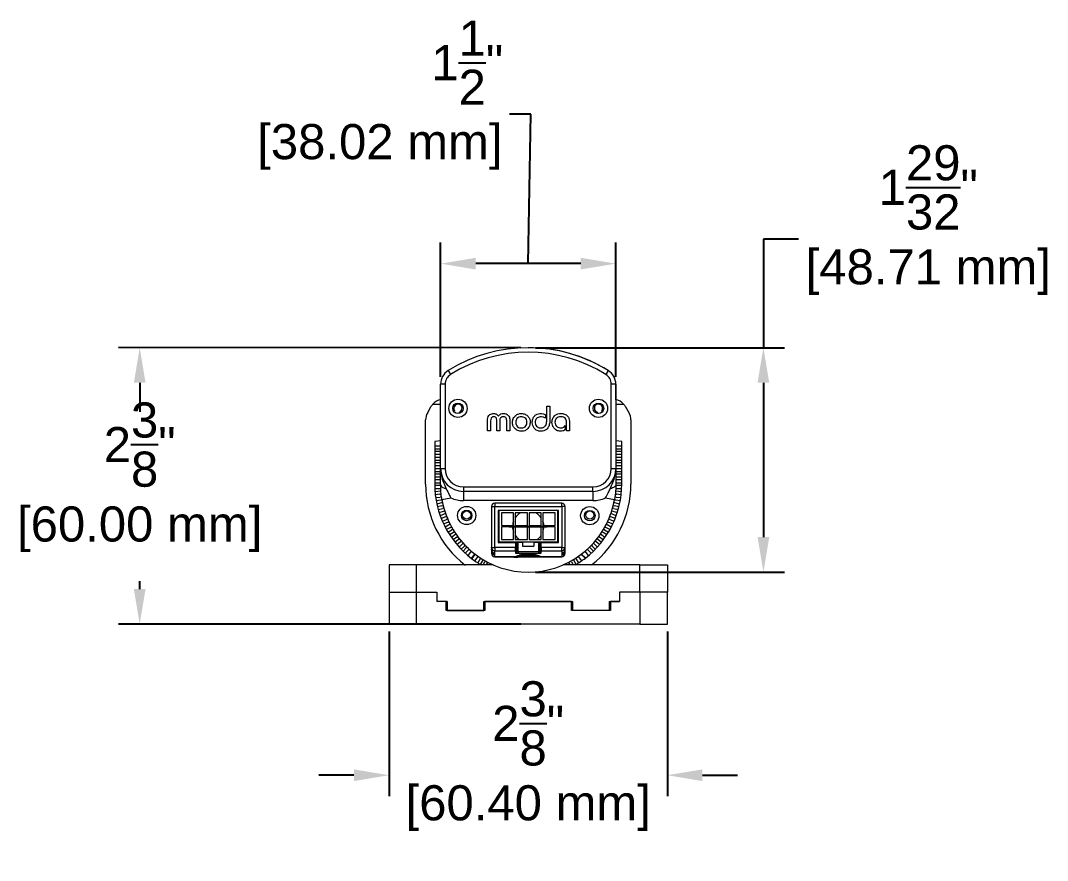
# Model space of a CAD drawing. Header units: inches. Extents: x -0.8 to 21.1, y 0 to 14.4.
# Drawn here: x 12.29 to 21.06, y 0.82 to 8 of the extents above; entities that cross this region are included whole.
import ezdxf

# ---------------------------------------------------------------- set-up
doc = ezdxf.new("R2010")
doc.units = ezdxf.units.IN
doc.header["$MEASUREMENT"] = 0
doc.layers.add('DIMENSIONS', color=1, linetype='Continuous')
doc.styles.get("Standard").update_dxf_attribs({"font": 'Arial.ttf'})
doc.dimstyles.new('Big 1IN', dxfattribs={"dimtxt": 0.3, "dimasz": 0.3, "dimexe": 0.18, "dimexo": 0.0625, "dimgap": 0.09, "dimtad": 0, "dimtih": 1, "dimtoh": 1, "dimdec": 5, "dimzin": 0, "dimdsep": 46, "dimlunit": 4, "dimtxsty": 'Standard', "dimcen": 0.5, "dimadec": 0, "dimazin": 0, "dimtfac": 1, "dimtdec": 5, "dimtofl": 0, "dimtmove": 0, "dimatfit": 3, "dimfxl": 1, "dimtolj": 1, "dimtzin": 0, "dimarcsym": 0})

# ---------------------------------------------------------------- blocks, each defined once
blk = doc.blocks.new('*D11')
at = {"layer": 'Defpoints', "color": 0, "transparency": 16777216}
for p in [(15.8761, 5.921), (15.8761, 4.8912), (17.3732, 4.8912)]:
    blk.add_point(p, dxfattribs=at)
at = {"layer": 'DIMENSIONS', "color": 0, "lineweight": -2, "transparency": 16777216}
for p, q in [((16.6461, 7.1993), (16.4661, 7.1993)), ((16.6246, 5.921), (16.6461, 7.1993)), ((15.8761, 4.9537), (15.8761, 6.101)), ((17.3732, 4.9537), (17.3732, 6.101)), ((17.0732, 5.921), (16.1761, 5.921))]:
    blk.add_line(p, q, dxfattribs=at)
at = {"layer": 'DIMENSIONS', "color": 0, "transparency": 16777216}
for points in [[(16.1761, 5.971), (16.1761, 5.871), (15.8761, 5.921)], [(17.0732, 5.971), (17.0732, 5.871), (17.3732, 5.921)]]:
    blk.add_solid(points, dxfattribs=at)
at = {"layer": 'DIMENSIONS', "color": 0, "transparency": 16777216, "char_height": 0.3, "attachment_point": 5}
for s, insert in [('\\A1;1{\\H1x;\\S1/2;}"', (16.104, 7.6381)), ('\\A1;[38.02 mm]', (15.357, 6.9184))]:
    blk.add_mtext(s, dxfattribs=dict(at, insert=insert))
blk = doc.blocks.new('*D12')
at = {"layer": 'Defpoints', "color": 0, "transparency": 16777216}
for p in [(16.6246, 5.2032), (16.6246, 3.2854), (18.6343, 3.2854)]:
    blk.add_point(p, dxfattribs=at)
at = {"layer": 'DIMENSIONS', "color": 0, "lineweight": -2, "transparency": 16777216}
for p, q in [((18.9344, 6.1299), (18.6344, 6.1299)), ((18.6344, 6.1299), (18.6344, 5.2032)), ((16.6871, 5.2032), (18.8144, 5.2032)), ((18.6344, 4.9032), (18.6343, 3.5854)), ((16.6871, 3.2854), (18.8143, 3.2854))]:
    blk.add_line(p, q, dxfattribs=at)
at = {"layer": 'DIMENSIONS', "color": 0, "transparency": 16777216}
for points in [[(18.5844, 4.9032), (18.6844, 4.9032), (18.6344, 5.2032)], [(18.5843, 3.5854), (18.6843, 3.5854), (18.6343, 3.2854)]]:
    blk.add_solid(points, dxfattribs=at)
at = {"layer": 'DIMENSIONS', "color": 0, "transparency": 16777216, "char_height": 0.3, "attachment_point": 5}
for s, insert in [('\\A1;1{\\H1x;\\S29/32;}"', (20.0435, 6.5727)), ('\\A1;[48.71 mm]', (20.0435, 5.8489))]:
    blk.add_mtext(s, dxfattribs=dict(at, insert=insert))
blk = doc.blocks.new('*D13')
at = {"layer": 'Defpoints', "color": 0, "transparency": 16777216}
for p in [(15.4356, 2.841), (17.8136, 2.841), (17.8136, 1.5504)]:
    blk.add_point(p, dxfattribs=at)
at = {"layer": 'DIMENSIONS', "color": 0, "lineweight": -2, "transparency": 16777216}
for p, q in [((15.4356, 2.7785), (15.4356, 1.3704)), ((17.8136, 2.7785), (17.8136, 1.3704)), ((15.1356, 1.5504), (14.8356, 1.5504)), ((18.1136, 1.5504), (18.4136, 1.5504))]:
    blk.add_line(p, q, dxfattribs=at)
at = {"layer": 'DIMENSIONS', "color": 0, "transparency": 16777216}
for points in [[(15.1356, 1.6004), (15.1356, 1.5004), (15.4356, 1.5504)], [(18.1136, 1.6004), (18.1136, 1.5004), (17.8136, 1.5504)]]:
    blk.add_solid(points, dxfattribs=at)
at = {"layer": 'DIMENSIONS', "color": 0, "transparency": 16777216, "char_height": 0.3, "attachment_point": 5}
for s, insert in [('\\A1;2{\\H1x;\\S3/8;}"', (16.6246, 1.9933)), ('\\A1;[60.40 mm]', (16.6246, 1.2695))]:
    blk.add_mtext(s, dxfattribs=dict(at, insert=insert))
blk = doc.blocks.new('*D14')
at = {"layer": 'Defpoints', "color": 0, "transparency": 16777216}
for p in [(16.6248, 5.2032), (13.3045, 2.8413), (16.6246, 2.841)]:
    blk.add_point(p, dxfattribs=at)
at = {"layer": 'DIMENSIONS', "color": 0, "lineweight": -2, "transparency": 16777216}
for p, q in [((16.5623, 5.2032), (13.1247, 5.2035)), ((13.3047, 4.9035), (13.3046, 4.6562)), ((13.3045, 3.1413), (13.3045, 3.2086)), ((16.5621, 2.841), (13.1245, 2.8413))]:
    blk.add_line(p, q, dxfattribs=at)
at = {"layer": 'DIMENSIONS', "color": 0, "transparency": 16777216}
for points in [[(13.2547, 4.9035), (13.3547, 4.9035), (13.3047, 5.2035)], [(13.2545, 3.1413), (13.3545, 3.1413), (13.3045, 2.8413)]]:
    blk.add_solid(points, dxfattribs=at)
at = {"layer": 'DIMENSIONS', "color": 0, "transparency": 16777216, "char_height": 0.3, "attachment_point": 5}
for s, insert in [('\\A1;2{\\H1x;\\S3/8;}"', (13.3046, 4.3753)), ('\\A1;[60.00 mm]', (13.3046, 3.6515))]:
    blk.add_mtext(s, dxfattribs=dict(at, insert=insert))

msp = doc.modelspace()

# ---------------------------------------------------------------- linework, layer by layer
at = {"color": 7, "linetype": 'Continuous', "lineweight": 15}
for p, q in [((15.940228, 5.006835), (15.960898, 4.973782)), ((17.30901, 5.006835), (17.28834, 4.973782)), ((15.915114, 4.891151), (15.87613, 4.891151)), ((15.87613, 4.170145), (15.87613, 4.891151)), ((15.915114, 4.891151), (15.915114, 4.170145)), ((17.334124, 4.170145), (17.334124, 4.891151)), ((17.373107, 4.891151), (17.334124, 4.891151)), ((17.373107, 4.891151), (17.373107, 4.170145)), ((17.373159, 4.758751), (17.373159, 4.891151)), ((15.763153, 4.644823), (15.796322, 4.702274)), ((15.810434, 4.721766), (15.87613, 4.721766)), ((16.782606, 4.70462), (16.807997, 4.70462)), ((16.782606, 4.57511), (16.782606, 4.70462)), ((16.807997, 4.70462), (16.807997, 4.562282)), ((17.373107, 4.721766), (17.438803, 4.721766)), ((17.452916, 4.702274), (17.486085, 4.644823)), ((15.747484, 4.037817), (15.747484, 4.586347)), ((16.032066, 4.643234), (16.032066, 4.640647)), ((16.277612, 4.491664), (16.277612, 4.59239)), ((16.303003, 4.578636), (16.303003, 4.491664)), ((16.356605, 4.491664), (16.356605, 4.580444)), ((16.381996, 4.582207), (16.381996, 4.491664)), ((16.441241, 4.491664), (16.441241, 4.582207)), ((16.466632, 4.59239), (16.466632, 4.491664)), ((16.771982, 4.630123), (16.771982, 4.599884)), ((16.951877, 4.491664), (16.951877, 4.574449)), ((16.977268, 4.574052), (16.977268, 4.491664)), ((17.217172, 4.643234), (17.217172, 4.640647)), ((17.225038, 4.639956), (17.217172, 4.640656)), ((17.501754, 4.586347), (17.501754, 4.037817)), ((16.303003, 4.491664), (16.277612, 4.491664)), ((16.381996, 4.491664), (16.356605, 4.491664)), ((16.466632, 4.491664), (16.441241, 4.491664)), ((16.941254, 4.537509), (16.941254, 4.503919)), ((16.977268, 4.491664), (16.951877, 4.491664)), ((15.87613, 4.407222), (15.825452, 4.400552)), ((15.825452, 4.400552), (15.825452, 4.037817)), ((17.423786, 4.400552), (17.373107, 4.407222)), ((17.423786, 4.037817), (17.423786, 4.400552)), ((15.825452, 4.365274), (15.87613, 4.365274)), ((15.825452, 4.339941), (15.87613, 4.339941)), ((15.87613, 4.316551), (15.825452, 4.316551)), ((17.373107, 4.365274), (17.423786, 4.365274)), ((17.373107, 4.339941), (17.423786, 4.339941)), ((17.423786, 4.316551), (17.373107, 4.316551)), ((15.87613, 4.291218), (15.825452, 4.291218)), ((15.825452, 4.267815), (15.87613, 4.267815)), ((15.825452, 4.242482), (15.87613, 4.242482)), ((15.87613, 4.219092), (15.825452, 4.219092)), ((17.423786, 4.291218), (17.373107, 4.291218)), ((17.373107, 4.267815), (17.423786, 4.267815)), ((17.373107, 4.242482), (17.423786, 4.242482)), ((17.423786, 4.219092), (17.373107, 4.219092)), ((15.87613, 4.193758), (15.825452, 4.193758)), ((15.825452, 4.170356), (15.87613, 4.170356)), ((15.825452, 4.145022), (15.87613, 4.145022)), ((15.87613, 4.170145), (15.915114, 4.170145)), ((17.334124, 4.170145), (17.373107, 4.170145)), ((17.423786, 4.193758), (17.373107, 4.193758)), ((17.373107, 4.170356), (17.423786, 4.170356)), ((17.373107, 4.145022), (17.423786, 4.145022)), ((15.87613, 4.121632), (15.825452, 4.121632)), ((15.87613, 4.096299), (15.825452, 4.096299)), ((15.87613, 4.074852), (15.825452, 4.074852)), ((15.825537, 4.049518), (15.87613, 4.049518)), ((15.87613, 4.033919), (15.87613, 4.097186)), ((17.423786, 4.121632), (17.373107, 4.121632)), ((17.373107, 4.097186), (17.373107, 4.033919)), ((17.423786, 4.096299), (17.373107, 4.096299)), ((17.423786, 4.074852), (17.373107, 4.074852)), ((17.373107, 4.049518), (17.423701, 4.049518)), ((15.876556, 4.026116), (15.825537, 4.026116)), ((15.82631, 4.000782), (15.877937, 4.000782)), ((15.879231, 3.977039), (15.828306, 3.970335)), ((15.869501, 3.950206), (15.830846, 3.945117)), ((15.869501, 3.950206), (15.88069, 3.951679)), ((16.071049, 4.01421), (17.178188, 4.01421)), ((16.071049, 4.01421), (16.071049, 3.975226)), ((17.178188, 3.975226), (16.071049, 3.975226)), ((16.071049, 3.975226), (16.071049, 3.897259)), ((17.178188, 3.975226), (17.178188, 4.01421)), ((17.178188, 3.975226), (17.178188, 3.897259)), ((17.367656, 3.951797), (17.379737, 3.950206)), ((17.420932, 3.970335), (17.370716, 3.976946)), ((17.371945, 4.000782), (17.422928, 4.000782)), ((17.423701, 4.026116), (17.372834, 4.026116)), ((17.418392, 3.945117), (17.379737, 3.950206)), ((15.833901, 3.921915), (15.872555, 3.927004)), ((15.837974, 3.896899), (15.876668, 3.901993)), ((15.89215, 3.879894), (15.843927, 3.866972)), ((15.883967, 3.928506), (15.872555, 3.927004)), ((15.876668, 3.901993), (15.887592, 3.903432)), ((15.887179, 3.905787), (15.963996, 3.919134)), ((16.624619, 3.897259), (16.071049, 3.897259)), ((16.33878, 3.875322), (16.33878, 3.847161)), ((16.910457, 3.875322), (16.33878, 3.875322)), ((17.178188, 3.897259), (16.624619, 3.897259)), ((16.910457, 3.847161), (16.910457, 3.875322)), ((17.285242, 3.919134), (17.362059, 3.905787)), ((17.405311, 3.866972), (17.357088, 3.879894)), ((17.361645, 3.903432), (17.37257, 3.901993)), ((17.376682, 3.927004), (17.36483, 3.928564)), ((17.37257, 3.901993), (17.411264, 3.896899)), ((17.376682, 3.927004), (17.415337, 3.921915)), ((15.887396, 3.852393), (15.849737, 3.842302)), ((15.855794, 3.819697), (15.893454, 3.829788)), ((15.863097, 3.795427), (15.900795, 3.805528)), ((15.918575, 3.78545), (15.872905, 3.766533)), ((15.887396, 3.852393), (15.897786, 3.855177)), ((15.903729, 3.832541), (15.893454, 3.829788)), ((15.900795, 3.805528), (15.91096, 3.808252)), ((16.310619, 3.847161), (16.310619, 3.495603)), ((16.310619, 3.847161), (16.33878, 3.847161)), ((16.33878, 3.495603), (16.33878, 3.847161)), ((16.33878, 3.847161), (16.910457, 3.847161)), ((16.372574, 3.813367), (16.366942, 3.813367)), ((16.366942, 3.813367), (16.366942, 3.537385)), ((16.372574, 3.813367), (16.372574, 3.543017)), ((16.876664, 3.813367), (16.372574, 3.813367)), ((16.395103, 3.790838), (16.395103, 3.685232)), ((16.499301, 3.790838), (16.395103, 3.790838)), ((16.499301, 3.685232), (16.499301, 3.790838)), ((16.513381, 3.790838), (16.513381, 3.685232)), ((16.617579, 3.790838), (16.513381, 3.790838)), ((16.617579, 3.685232), (16.617579, 3.790838)), ((16.631659, 3.790838), (16.631659, 3.685232)), ((16.735857, 3.790838), (16.631659, 3.790838)), ((16.735857, 3.685232), (16.735857, 3.790838)), ((16.854135, 3.790838), (16.749937, 3.790838)), ((16.749937, 3.790838), (16.749937, 3.685232)), ((16.854135, 3.685232), (16.854135, 3.790838)), ((16.882296, 3.813367), (16.876664, 3.813367)), ((16.876664, 3.543017), (16.876664, 3.813367)), ((16.882296, 3.537385), (16.882296, 3.813367)), ((16.910457, 3.847161), (16.910457, 3.495603)), ((16.938619, 3.847161), (16.910457, 3.847161)), ((16.938619, 3.847161), (16.938619, 3.495603)), ((17.376333, 3.766533), (17.330663, 3.78545)), ((17.338278, 3.808252), (17.348443, 3.805528)), ((17.355784, 3.829788), (17.345509, 3.832541)), ((17.348443, 3.805528), (17.386141, 3.795427)), ((17.351452, 3.855177), (17.361841, 3.852393)), ((17.355784, 3.829788), (17.393444, 3.819697)), ((17.399501, 3.842302), (17.361841, 3.852393)), ((15.917906, 3.757753), (15.881886, 3.742832)), ((15.890842, 3.721211), (15.926862, 3.736131)), ((15.90125, 3.698102), (15.937307, 3.713037)), ((15.957149, 3.695217), (15.914746, 3.670736)), ((15.917906, 3.757753), (15.927394, 3.761683)), ((15.936246, 3.740018), (15.926862, 3.736131)), ((15.937307, 3.713037), (15.94659, 3.716882)), ((17.334492, 3.670736), (17.292089, 3.695217)), ((17.302648, 3.716882), (17.31193, 3.713037)), ((17.31193, 3.713037), (17.347988, 3.698102)), ((17.322376, 3.736131), (17.312992, 3.740018)), ((17.321844, 3.761683), (17.331332, 3.757753)), ((17.322376, 3.736131), (17.358396, 3.721211)), ((17.367352, 3.742832), (17.331332, 3.757753)), ((15.960508, 3.667904), (15.926743, 3.64841)), ((15.938445, 3.628143), (15.972209, 3.647637)), ((15.951781, 3.60659), (15.98558, 3.626104)), ((15.960508, 3.667904), (15.969002, 3.672808)), ((16.007229, 3.610758), (15.968733, 3.581219)), ((15.980612, 3.652488), (15.972209, 3.647637)), ((15.98558, 3.626104), (15.993894, 3.630904)), ((16.395103, 3.685232), (16.499301, 3.685232)), ((16.499301, 3.671152), (16.395103, 3.671152)), ((16.395103, 3.671152), (16.395103, 3.565546)), ((16.499301, 3.565546), (16.499301, 3.671152)), ((16.513381, 3.685232), (16.617579, 3.685232)), ((16.617579, 3.671152), (16.513381, 3.671152)), ((16.513381, 3.671152), (16.513381, 3.565546)), ((16.617579, 3.565546), (16.617579, 3.671152)), ((16.631659, 3.685232), (16.735857, 3.685232)), ((16.735857, 3.671152), (16.631659, 3.671152)), ((16.631659, 3.671152), (16.631659, 3.565546)), ((16.735857, 3.565546), (16.735857, 3.671152)), ((16.749937, 3.685232), (16.854135, 3.685232)), ((16.854135, 3.671152), (16.749937, 3.671152)), ((16.749937, 3.671152), (16.749937, 3.565546)), ((16.854135, 3.565546), (16.854135, 3.671152)), ((17.280505, 3.581219), (17.242009, 3.610758)), ((17.255344, 3.630904), (17.263658, 3.626104)), ((17.263658, 3.626104), (17.297457, 3.60659)), ((17.277028, 3.647637), (17.268626, 3.652488)), ((17.277028, 3.647637), (17.310793, 3.628143)), ((17.280236, 3.672808), (17.28873, 3.667904)), ((17.322495, 3.64841), (17.28873, 3.667904)), ((16.014473, 3.584385), (15.983541, 3.56065)), ((15.997788, 3.542084), (16.02872, 3.565818)), ((16.013823, 3.522456), (16.044786, 3.546215)), ((16.014473, 3.584385), (16.021913, 3.590094)), ((16.036083, 3.571468), (16.02872, 3.565818)), ((16.06797, 3.533542), (16.033942, 3.499515)), ((16.044786, 3.546215), (16.052076, 3.551809)), ((16.078878, 3.508624), (16.085233, 3.514979)), ((16.366942, 3.537385), (16.514789, 3.537385)), ((16.372574, 3.543017), (16.575336, 3.543017)), ((16.372574, 3.537385), (16.372574, 3.543017)), ((16.395103, 3.565546), (16.499301, 3.565546)), ((16.513381, 3.565546), (16.617579, 3.565546)), ((16.514789, 3.537385), (16.514789, 3.495603)), ((16.526054, 3.537385), (16.514789, 3.537385)), ((16.526054, 3.495603), (16.526054, 3.537385)), ((16.526054, 3.537385), (16.537318, 3.537385)), ((16.537318, 3.458684), (16.537318, 3.537385)), ((16.575336, 3.537385), (16.537318, 3.537385)), ((16.561256, 3.537385), (16.561256, 3.543017)), ((16.575336, 3.543017), (16.673901, 3.543017)), ((16.575336, 3.543017), (16.575336, 3.506407)), ((16.631659, 3.565546), (16.735857, 3.565546)), ((16.673901, 3.543017), (16.673901, 3.506407)), ((16.673901, 3.543017), (16.876664, 3.543017)), ((16.711919, 3.537385), (16.673901, 3.537385)), ((16.687982, 3.537385), (16.687982, 3.543017)), ((16.711919, 3.537385), (16.711919, 3.458684)), ((16.711919, 3.537385), (16.723184, 3.537385)), ((16.723184, 3.537385), (16.723184, 3.495603)), ((16.734449, 3.537385), (16.723184, 3.537385)), ((16.734449, 3.495603), (16.734449, 3.537385)), ((16.734449, 3.537385), (16.882296, 3.537385)), ((16.749937, 3.565546), (16.854135, 3.565546)), ((16.876664, 3.537385), (16.876664, 3.543017)), ((17.164005, 3.51498), (17.17036, 3.508624)), ((17.215296, 3.499515), (17.181268, 3.533542)), ((17.197161, 3.551809), (17.204452, 3.546215)), ((17.204452, 3.546215), (17.235415, 3.522456)), ((17.220518, 3.565818), (17.213155, 3.571468)), ((17.220518, 3.565818), (17.25145, 3.542084)), ((17.227325, 3.590094), (17.234765, 3.584385)), ((17.265696, 3.56065), (17.234765, 3.584385)), ((16.078878, 3.508624), (16.051309, 3.481055)), ((16.067857, 3.464507), (16.095426, 3.492076)), ((16.086317, 3.44714), (16.120151, 3.480974)), ((16.10172, 3.49837), (16.095426, 3.492076)), ((16.138336, 3.464916), (16.109258, 3.427021)), ((16.113914, 3.474737), (16.113932, 3.474755)), ((16.31101, 3.490942), (16.310619, 3.495603)), ((16.310619, 3.495603), (16.33878, 3.495603)), ((16.310619, 3.495603), (16.310619, 3.478355)), ((16.310619, 3.475891), (16.310619, 3.478355)), ((16.310619, 3.475891), (16.310619, 3.473428)), ((16.310619, 3.470964), (16.310619, 3.4685)), ((16.310619, 3.466036), (16.310619, 3.463572)), ((16.310619, 3.461109), (16.310619, 3.458645)), ((16.310619, 3.456181), (16.310619, 3.4443)), ((16.3247, 3.453874), (16.3247, 3.45141)), ((16.3247, 3.448946), (16.3247, 3.446482)), ((16.3247, 3.444018), (16.3247, 3.441555)), ((16.3247, 3.439091), (16.3247, 3.436627)), ((16.3247, 3.434163), (16.3247, 3.431699)), ((16.33878, 3.495603), (16.33878, 3.467548)), ((16.514789, 3.495603), (16.33878, 3.495603)), ((16.33878, 3.467548), (16.514789, 3.467548)), ((16.33878, 3.416246), (16.33878, 3.467548)), ((16.514789, 3.467548), (16.514789, 3.495603)), ((16.514789, 3.495603), (16.526054, 3.495603)), ((16.514789, 3.467548), (16.514789, 3.449434)), ((16.526054, 3.460655), (16.526054, 3.47877)), ((16.537318, 3.458684), (16.537318, 3.447463)), ((16.711919, 3.458684), (16.537318, 3.458684)), ((16.537318, 3.447463), (16.711919, 3.447463)), ((16.702063, 3.426035), (16.547175, 3.426035)), ((16.547175, 3.423581), (16.702063, 3.423581)), ((16.687982, 3.431435), (16.561256, 3.431435)), ((16.561256, 3.428981), (16.687982, 3.428981)), ((16.575336, 3.506407), (16.673901, 3.506407)), ((16.673901, 3.436835), (16.575336, 3.436835)), ((16.575336, 3.434381), (16.673901, 3.434381)), ((16.659821, 3.442235), (16.589417, 3.442235)), ((16.589417, 3.43978), (16.659821, 3.43978)), ((16.734449, 3.495603), (16.723184, 3.495603)), ((16.723184, 3.47877), (16.723184, 3.460655)), ((16.734449, 3.495603), (16.734449, 3.467548)), ((16.910457, 3.495603), (16.734449, 3.495603)), ((16.734449, 3.467548), (16.910457, 3.467548)), ((16.734449, 3.449434), (16.734449, 3.467548)), ((16.910457, 3.495603), (16.938619, 3.495603)), ((16.910457, 3.467548), (16.910457, 3.495603)), ((16.910457, 3.467548), (16.910457, 3.416246)), ((16.924538, 3.45141), (16.924538, 3.453874)), ((16.924538, 3.446482), (16.924538, 3.448946)), ((16.924538, 3.441555), (16.924538, 3.444018)), ((16.924538, 3.436627), (16.924538, 3.439091)), ((16.924538, 3.431699), (16.924538, 3.434163)), ((16.938619, 3.495603), (16.938619, 3.478355)), ((16.938619, 3.478355), (16.938619, 3.475891)), ((16.938619, 3.475891), (16.938619, 3.473428)), ((16.938619, 3.473428), (16.938619, 3.470964)), ((16.938619, 3.470964), (16.938619, 3.4685)), ((16.938619, 3.466036), (16.938619, 3.463572)), ((16.938619, 3.463572), (16.938619, 3.461109)), ((16.938619, 3.461109), (16.938619, 3.458645)), ((16.938619, 3.456181), (16.938619, 3.4443)), ((17.13998, 3.427021), (17.110902, 3.464916)), ((17.129087, 3.480975), (17.162921, 3.44714)), ((17.135306, 3.474755), (17.135324, 3.474737)), ((17.153812, 3.492076), (17.147517, 3.49837)), ((17.153812, 3.492076), (17.181381, 3.464507)), ((17.197929, 3.481055), (17.17036, 3.508624)), ((15.435614, 3.347621), (15.435614, 3.113902)), ((15.669517, 3.347621), (15.435614, 3.347621)), ((15.669517, 3.113902), (15.669517, 3.347621)), ((16.325905, 3.347621), (15.669517, 3.347621)), ((15.844943, 3.347804), (15.844943, 3.347621)), ((16.325483, 3.347804), (15.844943, 3.347804)), ((16.168021, 3.381931), (16.196956, 3.419639)), ((16.217122, 3.40608), (16.193392, 3.364979)), ((16.238615, 3.392642), (16.214944, 3.351643)), ((16.239751, 3.347804), (16.254706, 3.373706)), ((16.258882, 3.380939), (16.254706, 3.373706)), ((16.269004, 3.347804), (16.277051, 3.361743)), ((16.277051, 3.361743), (16.281191, 3.368913)), ((16.302977, 3.35808), (16.29872, 3.347804)), ((16.910457, 3.416246), (16.33878, 3.416246)), ((16.33878, 3.41571), (16.910457, 3.41571)), ((16.517657, 3.413924), (16.517657, 3.41571)), ((16.716144, 3.420636), (16.533094, 3.420636)), ((16.533094, 3.418181), (16.716144, 3.418181)), ((16.586627, 3.41477), (16.586627, 3.41571)), ((16.586627, 3.41477), (16.607192, 3.41477)), ((16.607192, 3.41477), (16.607192, 3.41571)), ((16.655258, 3.41477), (16.655258, 3.41571)), ((16.655258, 3.41477), (16.675822, 3.41477)), ((16.675822, 3.41477), (16.675822, 3.41571)), ((16.690051, 3.41477), (16.690051, 3.41571)), ((16.690051, 3.41477), (16.77829, 3.41477)), ((16.77829, 3.41477), (16.77829, 3.41571)), ((17.579721, 3.347621), (16.923332, 3.347621)), ((17.404294, 3.347804), (16.923754, 3.347804)), ((16.950517, 3.347804), (16.946244, 3.358121)), ((16.968005, 3.368986), (16.972186, 3.361743)), ((16.972186, 3.361743), (16.980234, 3.347804)), ((16.994532, 3.373706), (16.990309, 3.38102)), ((16.994532, 3.373706), (17.009486, 3.347804)), ((17.034293, 3.351643), (17.010623, 3.392642)), ((17.055846, 3.364979), (17.032116, 3.40608)), ((17.052282, 3.419639), (17.081217, 3.381931)), ((17.404294, 3.347804), (17.404294, 3.347621)), ((17.579721, 3.347621), (17.813624, 3.347621)), ((17.579721, 3.113902), (17.579721, 3.347621)), ((17.813624, 3.347621), (17.813624, 3.113902)), ((15.435614, 3.113902), (15.669517, 3.113902)), ((15.435614, 3.113902), (15.435614, 2.841015)), ((15.669517, 3.113902), (15.844943, 3.113902)), ((15.669517, 2.841015), (15.669517, 3.113902)), ((15.844943, 3.113902), (15.844943, 3.035934)), ((17.404294, 3.113902), (17.404294, 3.035934)), ((17.579721, 3.113902), (17.404294, 3.113902)), ((17.813624, 3.113902), (17.579721, 3.113902)), ((17.579721, 3.113902), (17.579721, 2.841015)), ((17.813624, 2.841015), (17.813624, 3.113902)), ((15.932657, 3.035934), (15.844943, 3.035934)), ((15.922911, 3.035934), (15.844943, 3.035934)), ((15.922911, 2.957967), (15.922911, 3.035934)), ((15.932657, 3.031078), (15.922911, 3.031078)), ((15.932657, 3.035934), (15.932657, 2.957967)), ((16.244527, 3.035934), (17.004711, 3.035934)), ((16.244527, 2.957967), (16.244527, 3.035934)), ((16.994965, 3.035934), (16.254273, 3.035934)), ((16.254273, 3.035934), (16.254273, 2.957967)), ((16.994965, 2.957967), (16.994965, 3.035934)), ((17.004711, 2.957967), (17.004711, 3.035934)), ((17.316581, 3.035934), (17.404294, 3.035934)), ((17.316581, 3.035934), (17.316581, 2.957967)), ((17.326327, 3.031078), (17.316581, 3.031078)), ((17.326327, 3.035934), (17.326327, 2.957967)), ((17.404294, 3.035934), (17.326327, 3.035934)), ((16.254273, 2.957967), (15.922911, 2.957967)), ((15.932657, 2.957967), (16.244527, 2.957967)), ((17.326327, 2.957967), (16.994965, 2.957967)), ((17.316581, 2.957967), (17.004711, 2.957967)), ((15.435614, 2.841015), (15.669517, 2.841015)), ((17.579721, 2.841015), (15.669517, 2.841015)), ((17.579721, 2.841015), (17.813624, 2.841015))]:
    msp.add_line(p, q, dxfattribs=at)
at = {"color": 7, "linetype": 'Continuous'}
msp.add_line((16.461283, 3.674671), (16.787955, 3.674671), dxfattribs=at)
for p, q in [((16.140935, 3.401642), (16.169843, 3.439432)), ((17.112874, 3.405144), (17.077607, 3.438069))]:
    msp.add_line(p, q)
at = {"color": 8, "linetype": 'Continuous', "lineweight": 15}
for p, q in [((16.547175, 3.426035), (16.547175, 3.423581)), ((16.561256, 3.431435), (16.561256, 3.428981)), ((16.575336, 3.436835), (16.575336, 3.434381)), ((16.589417, 3.442235), (16.589417, 3.43978)), ((16.659821, 3.43978), (16.659821, 3.442235)), ((16.673901, 3.434381), (16.673901, 3.436835)), ((16.687982, 3.428981), (16.687982, 3.431435)), ((16.702063, 3.423581), (16.702063, 3.426035)), ((16.33878, 3.416246), (16.33878, 3.41571)), ((16.533094, 3.420636), (16.533094, 3.418181)), ((16.716144, 3.418181), (16.716144, 3.420636)), ((16.910457, 3.41571), (16.910457, 3.416246))]:
    msp.add_line(p, q, dxfattribs=at)
at = {"color": 7, "linetype": 'Continuous', "lineweight": 15, "flags": 128}
for points in [[(16.024251, 4.639956), (16.007121, 4.643369), (15.993327, 4.652354)], [(15.87613, 4.033919), (15.876963, 4.028313), (15.879443, 4.022828), (15.883518, 4.017579), (15.889101, 4.012679), (15.896072, 4.008233), (15.904282, 4.004336), (15.913556, 4.00107), (15.923696, 3.998506)], [(17.373107, 4.033919), (17.372275, 4.028313), (17.369794, 4.022828), (17.365719, 4.017579), (17.360137, 4.012679), (17.353166, 4.008233), (17.344956, 4.004336), (17.335682, 4.00107), (17.325541, 3.998506)], [(16.938619, 3.495603), (16.938078, 3.490129), (16.937832, 3.489018)]]:
    msp.add_lwpolyline(points, dxfattribs=at)
at = {"color": 7, "linetype": 'Continuous', "lineweight": 15}
for centre, radius in [((16.024226, 4.684788), 0.077968), ((17.225012, 4.684788), 0.077968), ((16.024226, 4.684788), 0.044831), ((17.225012, 4.684788), 0.044831), ((16.098338, 3.769641), 0.077968), ((16.098338, 3.769641), 0.044831), ((16.098338, 3.77354), 0.035085), ((17.150705, 3.767984), 0.077968), ((17.150705, 3.767984), 0.044831), ((17.1509, 3.77354), 0.035085)]:
    msp.add_circle(centre, radius, dxfattribs=at)
for centre, radius, start, end in [((16.624619, 3.912464), 1.290752, 57.9792249, 122.0207751), ((16.624671, 3.912464), 1.290752, 57.9792249, 89.992324), ((16.624619, 3.912464), 1.251768, 57.9792249, 122.0207751), ((16.012574, 4.891151), 0.136443, 122.0207751, 180), ((17.236664, 4.891151), 0.136443, 0, 57.9792249), ((17.236716, 4.891151), 0.136443, 0, 57.9792249), ((16.012574, 4.891151), 0.097459, 122.0207751, 180), ((17.236664, 4.891151), 0.097459, 0, 57.9792249), ((15.897605, 4.643798), 0.116951, 100.5548266, 138.1896851), ((17.351633, 4.643798), 0.116951, 41.8103149, 79.3937259), ((15.897605, 4.643798), 0.116951, 138.1896851, 150), ((16.024269, 4.68576), 0.035085, 294.6243184, 212.7185674), ((15.984911, 4.660474), 0.011695, 316.0258407, 32.7185674), ((16.043761, 4.643234), 0.011695, 114.6243184, 180), ((17.224969, 4.68576), 0.035085, 327.2814326, 245.3756816), ((17.205477, 4.643234), 0.011695, 0, 65.3756816), ((17.264327, 4.660474), 0.011695, 147.2814326, 224.3230092), ((17.351633, 4.643798), 0.116951, 30, 41.8103149), ((15.864435, 4.586347), 0.116951, 150, 180), ((17.384802, 4.586347), 0.116951, 0, 30), ((16.071049, 4.170145), 0.194919, 180, 270), ((16.071049, 4.170145), 0.155935, 180, 270), ((17.178188, 4.170145), 0.155935, 270, 0), ((17.178188, 4.170145), 0.194919, 270, 0), ((16.624619, 4.037817), 0.877135, 180, 232.094869), ((16.624619, 4.037817), 0.799167, 179.1610471, 180), ((16.624619, 4.037817), 0.799167, 180, 232.7542365), ((16.624619, 4.037817), 0.799167, 307.6586061, 0), ((16.624619, 4.037817), 0.877135, 308.1249116, 0), ((16.624619, 4.037817), 0.799167, 0, 0.8389529), ((16.624619, 4.033919), 0.748488, 189.8568376, 223.7398754), ((16.071049, 4.170145), 0.272886, 246.9022824, 270), ((16.33878, 3.847161), 0.028161, 90, 180), ((16.910457, 3.847161), 0.028161, 0, 90), ((16.624619, 4.033919), 0.748488, 316.2601246, 350.1431624), ((17.178188, 4.170145), 0.272886, 270, 293.0977176), ((16.624619, 3.674671), 0.133767, 119.7234697, 146.2612774), ((16.624619, 3.674671), 0.133767, 33.7387226, 60.2765303), ((16.624619, 3.674671), 0.133767, 159.5278172, 175.4715095), ((16.624619, 3.674671), 0.133767, 4.5284905, 20.4721828), ((16.624619, 3.674671), 0.133767, 181.5075315, 200.4721828), ((16.624619, 3.674671), 0.133767, 213.7387226, 234.6647614), ((16.624619, 3.674671), 0.133767, 305.3352386, 326.2612774), ((16.624619, 3.674671), 0.133767, 339.5278172, 358.4924685), ((16.624619, 4.033919), 0.748488, 223.7398793, 232.7506056), ((16.624619, 4.033919), 0.748488, 307.2435188, 316.2601258), ((16.624619, 4.033919), 0.748488, 232.7506056, 307.2435188), ((16.338727, 3.444354), 0.028108, 180.1094448, 270.109003), ((16.33878, 3.443871), 0.028161, 180, 270), ((16.514811, 3.478791), 0.011243, 269.8910097, 359.8904956), ((16.543682, 3.384725), 0.041458, 85.1663599, 104.7956961), ((16.543682, 3.46489), 0.041457, 255.2038563, 274.8338758), ((16.557762, 3.390124), 0.041458, 85.1663637, 104.7956969), ((16.557762, 3.47029), 0.041457, 255.2038555, 274.833872), ((16.571843, 3.395524), 0.041458, 85.1663821, 104.7956739), ((16.571843, 3.47569), 0.041457, 255.2039822, 274.83375), ((16.585924, 3.400925), 0.041457, 85.1660246, 104.7960337), ((16.585924, 3.481089), 0.041456, 255.2037998, 274.8341419), ((16.663314, 3.400925), 0.041457, 75.2039663, 94.8339754), ((16.663314, 3.481089), 0.041456, 265.1658581, 284.7962002), ((16.677395, 3.395524), 0.041458, 75.2043035, 94.8336382), ((16.677395, 3.47569), 0.041457, 265.1662297, 284.7960404), ((16.691476, 3.390124), 0.041458, 75.2043209, 94.8336231), ((16.691476, 3.47029), 0.041457, 265.1661412, 284.7961266), ((16.705556, 3.384725), 0.041458, 75.2043031, 94.8336363), ((16.705556, 3.46489), 0.041457, 265.166128, 284.7961445), ((16.734427, 3.478791), 0.011243, 180.1095044, 270.1089903), ((16.910511, 3.444354), 0.028108, 269.8910192, 359.890533), ((16.910457, 3.443871), 0.028161, 270, 0), ((16.624619, 4.037817), 0.799167, 232.7542365, 239.7021673), ((16.529601, 3.379325), 0.041458, 85.1663821, 104.7956739), ((16.529601, 3.459491), 0.041457, 255.2038786, 274.8338536), ((16.719637, 3.379325), 0.041458, 75.2043039, 94.8336401), ((16.719637, 3.459491), 0.041457, 265.1661242, 284.7961437), ((16.624619, 4.037817), 0.799167, 300.2978327, 307.6586061)]:
    msp.add_arc(centre, radius, start, end, dxfattribs=at)
at = {"color": 8, "linetype": 'Continuous', "lineweight": 15}
for centre, radius, start, end in [((16.338733, 3.495672), 0.028123, 189.6825648, 270.0962397), ((16.91049, 3.495694), 0.028145, 269.9337894, 346.2790852)]:
    msp.add_arc(centre, radius, start, end, dxfattribs=at)
at = {"color": 7, "linetype": 'Continuous', "lineweight": 15}
for centre, major_axis, start_param, end_param in [((16.33878, 3.478355), (0, -0.028269), 4.71238898, 5.75958653), ((16.33878, 3.475891), (0, -0.028269), 4.71238898, 5.75958653), ((16.33878, 3.473428), (0, -0.028269), 4.71238898, 5.75958653), ((16.33878, 3.470964), (0, -0.028269), 4.71238898, 5.75958653), ((16.33878, 3.4685), (0, -0.028269), 4.71238898, 5.75958653), ((16.33878, 3.466036), (0, -0.028269), 4.71238898, 5.75958653), ((16.33878, 3.463572), (0, -0.028269), 4.71238898, 5.75958653), ((16.33878, 3.461109), (0, -0.028269), 4.71238898, 5.75958653), ((16.33878, 3.458645), (0, -0.028269), 4.71238898, 5.75958653), ((16.33878, 3.456181), (0, -0.028269), 4.71238898, 5.75958653), ((16.910457, 3.478355), (0, 0.028269), 3.66519143, 4.71238898), ((16.910457, 3.475891), (0, 0.028269), 3.66519143, 4.71238898), ((16.910457, 3.473428), (0, 0.028269), 3.66519143, 4.71238898), ((16.910457, 3.470964), (0, 0.028269), 3.66519143, 4.71238898), ((16.910457, 3.4685), (0, 0.028269), 3.66519143, 4.71238898), ((16.910457, 3.466036), (0, 0.028269), 3.66519143, 4.71238898), ((16.910457, 3.463572), (0, 0.028269), 3.66519143, 4.71238898), ((16.910457, 3.461109), (0, 0.028269), 3.66519143, 4.71238898), ((16.910457, 3.458645), (0, 0.028269), 3.66519143, 4.71238898), ((16.910457, 3.456181), (0, 0.028269), 3.66519143, 4.71238898)]:
    msp.add_ellipse(centre, major_axis=major_axis, ratio=0.9961947, start_param=start_param, end_param=end_param, dxfattribs=at)
for points, knots in [([(16.277612, 4.59239), (16.278758, 4.599852), (16.281049, 4.614768), (16.295443, 4.631035), (16.312831, 4.639927), (16.324614, 4.640767), (16.330509, 4.641188)], [0, 0, 0, 0, 0.27957149, 0.55881968, 0.7792329, 1, 1, 1, 1]), ([(16.32998, 4.612976), (16.326871, 4.612759), (16.320667, 4.612327), (16.311717, 4.608489), (16.30406, 4.596653), (16.303439, 4.586071), (16.303003, 4.578636)], [0, 0, 0, 0, 0.18742882, 0.37395569, 0.56014593, 1, 1, 1, 1]), ([(16.356605, 4.580444), (16.356366, 4.5849), (16.355887, 4.593793), (16.350282, 4.605341), (16.340522, 4.612196), (16.333499, 4.612715), (16.32998, 4.612976)], [0, 0, 0, 0, 0.28101143, 0.56080001, 0.77993644, 1, 1, 1, 1]), ([(16.330509, 4.641188), (16.334868, 4.640713), (16.343582, 4.639765), (16.357876, 4.632582), (16.364997, 4.623776), (16.369345, 4.618398)], [0, 0, 0, 0, 0.28033845, 0.56050936, 1, 1, 1, 1]), ([(16.369345, 4.618398), (16.372421, 4.62224), (16.378578, 4.629932), (16.394021, 4.639171), (16.406702, 4.640423), (16.41444, 4.641188)], [0, 0, 0, 0, 0.2801708, 0.56078856, 1, 1, 1, 1]), ([(16.412941, 4.612976), (16.408248, 4.612763), (16.398914, 4.61234), (16.388001, 4.604116), (16.382801, 4.593143), (16.382265, 4.585853), (16.381996, 4.582207)], [0, 0, 0, 0, 0.2806867, 0.55818723, 0.77903515, 1, 1, 1, 1]), ([(16.441241, 4.582207), (16.440784, 4.586582), (16.439869, 4.595325), (16.433517, 4.606427), (16.423309, 4.612171), (16.416404, 4.612707), (16.412941, 4.612976)], [0, 0, 0, 0, 0.28022736, 0.56007578, 0.77941862, 1, 1, 1, 1]), ([(16.41444, 4.641188), (16.421822, 4.640275), (16.436594, 4.638448), (16.453613, 4.625811), (16.464644, 4.609834), (16.46597, 4.598202), (16.466632, 4.59239)], [0, 0, 0, 0, 0.27967432, 0.55958837, 0.77994821, 1, 1, 1, 1]), ([(16.489202, 4.5655), (16.489392, 4.565705), (16.489733, 4.566073), (16.489823, 4.566562), (16.489863, 4.566779)], [0, 0, 0, 0, 0.5588398, 1, 1, 1, 1]), ([(16.570399, 4.488843), (16.558727, 4.489971), (16.535405, 4.492226), (16.508332, 4.512186), (16.492254, 4.538101), (16.490219, 4.556364), (16.489202, 4.5655)], [0, 0, 0, 0, 0.27996846, 0.55939015, 0.77959493, 1, 1, 1, 1]), ([(16.489863, 4.566779), (16.491401, 4.577685), (16.494479, 4.599516), (16.514982, 4.623442), (16.53931, 4.638242), (16.556454, 4.640206), (16.565021, 4.641188)], [0, 0, 0, 0, 0.27936457, 0.55920791, 0.77972561, 1, 1, 1, 1]), ([(16.56555, 4.612976), (16.558621, 4.612321), (16.544779, 4.611012), (16.528716, 4.599057), (16.519538, 4.583525), (16.518122, 4.572745), (16.517414, 4.567352)], [0, 0, 0, 0, 0.28010533, 0.55953394, 0.77962321, 1, 1, 1, 1]), ([(16.517414, 4.567352), (16.518161, 4.559918), (16.519652, 4.545073), (16.531415, 4.526711), (16.549148, 4.517944), (16.560866, 4.517352), (16.56674, 4.517055)], [0, 0, 0, 0, 0.28018408, 0.55952787, 0.77920778, 1, 1, 1, 1]), ([(16.565021, 4.641188), (16.576143, 4.639702), (16.598359, 4.636735), (16.624109, 4.617568), (16.639417, 4.592569), (16.640836, 4.574997), (16.641546, 4.566206)], [0, 0, 0, 0, 0.28009096, 0.55949404, 0.77959733, 1, 1, 1, 1]), ([(16.613334, 4.568454), (16.612386, 4.57527), (16.610491, 4.588886), (16.597467, 4.603802), (16.581636, 4.611889), (16.570915, 4.612613), (16.56555, 4.612976)], [0, 0, 0, 0, 0.27987123, 0.5591051, 0.77935305, 1, 1, 1, 1]), ([(16.56674, 4.517055), (16.574198, 4.517646), (16.589049, 4.518822), (16.605761, 4.532987), (16.612589, 4.551037), (16.613085, 4.562642), (16.613334, 4.568454)], [0, 0, 0, 0, 0.28030641, 0.5581614, 0.77873486, 1, 1, 1, 1]), ([(16.641546, 4.566206), (16.640179, 4.555369), (16.637445, 4.533706), (16.619368, 4.508398), (16.595984, 4.492048), (16.578928, 4.489912), (16.570399, 4.488843)], [0, 0, 0, 0, 0.27994314, 0.55964856, 0.77978369, 1, 1, 1, 1]), ([(16.658473, 4.562415), (16.659323, 4.573139), (16.661022, 4.594563), (16.677603, 4.620382), (16.700171, 4.637099), (16.716841, 4.639825), (16.725168, 4.641188)], [0, 0, 0, 0, 0.28030593, 0.55995338, 0.78018038, 1, 1, 1, 1]), ([(16.727725, 4.612976), (16.72119, 4.611679), (16.708128, 4.609088), (16.693245, 4.597125), (16.684911, 4.581831), (16.684213, 4.571389), (16.683864, 4.566161)], [0, 0, 0, 0, 0.27997442, 0.55960632, 0.77952494, 1, 1, 1, 1]), ([(16.683864, 4.566161), (16.683872, 4.565023), (16.683886, 4.562991), (16.684085, 4.560968), (16.684173, 4.560078)], [0, 0, 0, 0, 0.56001733, 1, 1, 1, 1]), ([(16.725168, 4.641188), (16.734406, 4.64101), (16.750873, 4.640694), (16.765542, 4.633348), (16.771982, 4.630123)], [0, 0, 0, 0, 0.56095919, 1, 1, 1, 1]), ([(16.771982, 4.599884), (16.764223, 4.60411), (16.750353, 4.611665), (16.734645, 4.612575), (16.727725, 4.612976)], [0, 0, 0, 0, 0.55945099, 1, 1, 1, 1]), ([(16.734161, 4.517055), (16.742118, 4.518121), (16.75802, 4.520252), (16.779228, 4.541907), (16.781325, 4.562517), (16.782606, 4.57511)], [0, 0, 0, 0, 0.28040079, 0.56031632, 1, 1, 1, 1]), ([(16.827745, 4.566206), (16.828892, 4.577512), (16.831181, 4.600075), (16.851379, 4.625951), (16.877617, 4.639498), (16.895349, 4.640624), (16.904226, 4.641188)], [0, 0, 0, 0, 0.28009804, 0.55897154, 0.77920797, 1, 1, 1, 1]), ([(16.899818, 4.488843), (16.88885, 4.490468), (16.866908, 4.493719), (16.843235, 4.51501), (16.829693, 4.54025), (16.828394, 4.557551), (16.827745, 4.566206)], [0, 0, 0, 0, 0.27937954, 0.55894939, 0.77935637, 1, 1, 1, 1]), ([(16.902374, 4.612976), (16.895275, 4.612178), (16.881105, 4.610587), (16.864252, 4.598937), (16.854491, 4.582958), (16.853588, 4.571768), (16.853136, 4.566161)], [0, 0, 0, 0, 0.28030376, 0.55947836, 0.77929536, 1, 1, 1, 1]), ([(16.853136, 4.566161), (16.853859, 4.55884), (16.855304, 4.544209), (16.868768, 4.527852), (16.885406, 4.518693), (16.896836, 4.517601), (16.902551, 4.517055)], [0, 0, 0, 0, 0.27981815, 0.55915774, 0.77956737, 1, 1, 1, 1]), ([(16.951877, 4.574449), (16.950582, 4.580898), (16.94799, 4.5938), (16.929502, 4.610205), (16.912662, 4.611925), (16.902374, 4.612976)], [0, 0, 0, 0, 0.28002999, 0.56019892, 1, 1, 1, 1]), ([(16.904226, 4.641188), (16.914654, 4.640314), (16.935469, 4.638571), (16.960636, 4.622001), (16.974905, 4.598574), (16.97648, 4.58223), (16.977268, 4.574052)], [0, 0, 0, 0, 0.28034802, 0.55959101, 0.77964829, 1, 1, 1, 1]), ([(16.732441, 4.488843), (16.721603, 4.490076), (16.699956, 4.492538), (16.675802, 4.512615), (16.662254, 4.537186), (16.659734, 4.554003), (16.658473, 4.562415)], [0, 0, 0, 0, 0.27981652, 0.55887822, 0.77937624, 1, 1, 1, 1]), ([(16.684173, 4.560078), (16.685415, 4.553291), (16.687897, 4.539726), (16.701926, 4.525584), (16.718132, 4.518506), (16.728815, 4.517539), (16.734161, 4.517055)], [0, 0, 0, 0, 0.27973562, 0.55905651, 0.77937852, 1, 1, 1, 1]), ([(16.807997, 4.562282), (16.806211, 4.55143), (16.80264, 4.529738), (16.782938, 4.505301), (16.758336, 4.490542), (16.741081, 4.48941), (16.732441, 4.488843)], [0, 0, 0, 0, 0.27985974, 0.55940482, 0.77940721, 1, 1, 1, 1]), ([(16.941254, 4.503919), (16.934213, 4.499072), (16.921635, 4.490414), (16.906487, 4.489323), (16.899818, 4.488843)], [0, 0, 0, 0, 0.55973224, 1, 1, 1, 1]), ([(16.902551, 4.517055), (16.906779, 4.5174), (16.915237, 4.518091), (16.92916, 4.52474), (16.936668, 4.532667), (16.941254, 4.537509)], [0, 0, 0, 0, 0.28011568, 0.56026889, 1, 1, 1, 1]), ([(15.87613, 4.170145), (15.876131, 4.169967), (15.876137, 4.159251), (15.877393, 4.138096), (15.884163, 4.098412), (15.899321, 4.051618), (15.915535, 4.016289), (15.923696, 3.998506)], [0, 0, 0, 0, 0.00297803, 0.1789104, 0.35302466, 0.67433211, 1, 1, 1, 1]), ([(15.87613, 4.097186), (15.87613, 4.108614), (15.87613, 4.134031), (15.87613, 4.157158), (15.87613, 4.170038), (15.87613, 4.170145)], [0, 0, 0, 0, 0.44752969, 0.99538403, 1, 1, 1, 1]), ([(17.325541, 3.998506), (17.333619, 4.016105), (17.349833, 4.051433), (17.365041, 4.098212), (17.371845, 4.138096), (17.3731, 4.159251), (17.373107, 4.169967), (17.373107, 4.170145)], [0, 0, 0, 0, 0.32228864, 0.64697354, 0.82108869, 0.99702195, 1, 1, 1, 1]), ([(17.373107, 4.170145), (17.373107, 4.170038), (17.373107, 4.157158), (17.373107, 4.134031), (17.373107, 4.108614), (17.373107, 4.097186)], [0, 0, 0, 0, 0.00461597, 0.55247031, 1, 1, 1, 1]), ([(15.887179, 3.905787), (15.884728, 3.921485), (15.877838, 3.965609), (15.876799, 4.007154), (15.87613, 4.033919)], [0, 0, 0, 0, 0.35575443, 1, 1, 1, 1]), ([(15.923696, 3.998506), (15.932062, 3.980869), (15.944586, 3.954462), (15.959157, 3.927941), (15.963996, 3.919134)], [0, 0, 0, 0, 0.66791552, 1, 1, 1, 1]), ([(17.285242, 3.919134), (17.293215, 3.933809), (17.307665, 3.960405), (17.320008, 3.986713), (17.325541, 3.998506)], [0, 0, 0, 0, 0.5517401, 1, 1, 1, 1]), ([(17.373107, 4.033919), (17.372839, 4.016647), (17.372205, 3.975765), (17.365773, 3.931406), (17.362059, 3.905787)], [0, 0, 0, 0, 0.4224854, 1, 1, 1, 1]), ([(16.526054, 3.460655), (16.525885, 3.459185), (16.525546, 3.456244), (16.522941, 3.452535), (16.519218, 3.44994), (16.516265, 3.449602), (16.514789, 3.449434)], [0, 0, 0, 0, 0.25000025, 0.49999975, 0.74999992, 1, 1, 1, 1]), ([(16.514789, 3.449434), (16.515138, 3.449175), (16.515842, 3.448652), (16.521129, 3.447991), (16.52867, 3.447548), (16.534486, 3.447491), (16.537318, 3.447463)], [0, 0, 0, 0, 0.25125779, 0.50753264, 0.76016333, 1, 1, 1, 1]), ([(16.526054, 3.47877), (16.526054, 3.479176), (16.526054, 3.479991), (16.526054, 3.483924), (16.526054, 3.489316), (16.526054, 3.493505), (16.526054, 3.495603)], [0, 0, 0, 0, 0.24853259, 0.49900109, 0.74911581, 1, 1, 1, 1]), ([(16.537318, 3.458684), (16.535881, 3.458713), (16.53369, 3.458755), (16.531074, 3.459002), (16.528927, 3.4593), (16.527286, 3.459721), (16.526239, 3.4602), (16.526118, 3.460497), (16.526054, 3.460655)], [0, 0, 0, 0, 0.24096707, 0.36733508, 0.49739923, 0.70750921, 0.84355391, 1, 1, 1, 1]), ([(16.723184, 3.460655), (16.72312, 3.460497), (16.722999, 3.4602), (16.721952, 3.459721), (16.720311, 3.4593), (16.718164, 3.459002), (16.715549, 3.458755), (16.713357, 3.458713), (16.711919, 3.458684)], [0, 0, 0, 0, 0.15641841, 0.29245413, 0.50260103, 0.63265004, 0.7590126, 1, 1, 1, 1]), ([(16.711919, 3.458684), (16.711919, 3.45729), (16.711919, 3.454502), (16.711919, 3.450916), (16.711919, 3.448277), (16.711919, 3.447734), (16.711919, 3.447463)], [0, 0, 0, 0, 0.24999963, 0.49999942, 0.74999815, 1, 1, 1, 1]), ([(16.711919, 3.447463), (16.714865, 3.447493), (16.720834, 3.447554), (16.728391, 3.448016), (16.733465, 3.448676), (16.734126, 3.449185), (16.734449, 3.449434)], [0, 0, 0, 0, 0.24931836, 0.50517271, 0.75856677, 1, 1, 1, 1]), ([(16.723184, 3.495603), (16.723184, 3.493586), (16.723184, 3.489407), (16.723184, 3.483932), (16.723184, 3.479955), (16.723184, 3.479156), (16.723184, 3.47877)], [0, 0, 0, 0, 0.24120224, 0.49999977, 0.75879702, 1, 1, 1, 1]), ([(16.723184, 3.460655), (16.723353, 3.459185), (16.723692, 3.456244), (16.726297, 3.452535), (16.73002, 3.44994), (16.732972, 3.449602), (16.734449, 3.449434)], [0, 0, 0, 0, 0.25000025, 0.49999975, 0.74999992, 1, 1, 1, 1]), ([(16.49069, 3.41571), (16.494222, 3.415229), (16.50017, 3.414418), (16.509523, 3.414013), (16.514943, 3.413953), (16.517657, 3.413924)], [0, 0, 0, 0, 0.4218534, 0.71048817, 1, 1, 1, 1]), ([(16.517657, 3.413924), (16.521437, 3.413982), (16.528968, 3.414098), (16.538255, 3.41463), (16.542673, 3.415458), (16.544019, 3.41571)], [0, 0, 0, 0, 0.41197796, 0.82088082, 1, 1, 1, 1])]:
    msp.add_open_spline(points, degree=3, knots=knots, dxfattribs=at)

# ---------------------------------------------------------------- dimensions: what is measured, and where the dimension line sits
at = {"layer": 'DIMENSIONS'}
dim = msp.add_linear_dim(base=(15.87613, 5.921029), p1=(17.373159, 4.891151), p2=(15.87613, 4.891151), dimstyle='Big 1IN', override={"dimpost": '\\X', "dimtmove": 1}, dxfattribs=at)
dim.commit()
dim.dimension.update_dxf_attribs({"geometry": '*D11', "text_midpoint": (16.37613, 7.199281), "dimtype": 160})
for base, p1, p2, angle, picture, middle in [((18.6343271052, 3.2853899804), (16.6246189179, 5.203215253), (16.6245804883, 3.2854302528), 269.9988518762, '*D12', (19.5625676791, 6.1298620644)), ((13.304476, 2.841331), (16.624843, 5.203215), (16.624619, 2.841015), 269.9945538, '*D14', (13.304588, 3.932431))]:
    dim = msp.add_linear_dim(base=base, p1=p1, p2=p2, angle=angle, dimstyle='Big 1IN', override={"dimpost": '\\X', "dimtmove": 1}, dxfattribs=at)
    dim.commit()
    dim.dimension.update_dxf_attribs({"geometry": picture, "text_midpoint": middle, "dimtype": 161})
dim = msp.add_linear_dim(base=(17.813624, 1.55042), p1=(15.435614, 2.841015), p2=(17.813624, 2.841015), dimstyle='Big 1IN', override={"dimpost": '\\X'}, dxfattribs=at)
dim.commit()
dim.dimension.update_dxf_attribs({"geometry": '*D13', "text_midpoint": (16.624619, 1.55042)})

doc.saveas('drawing.dxf')
